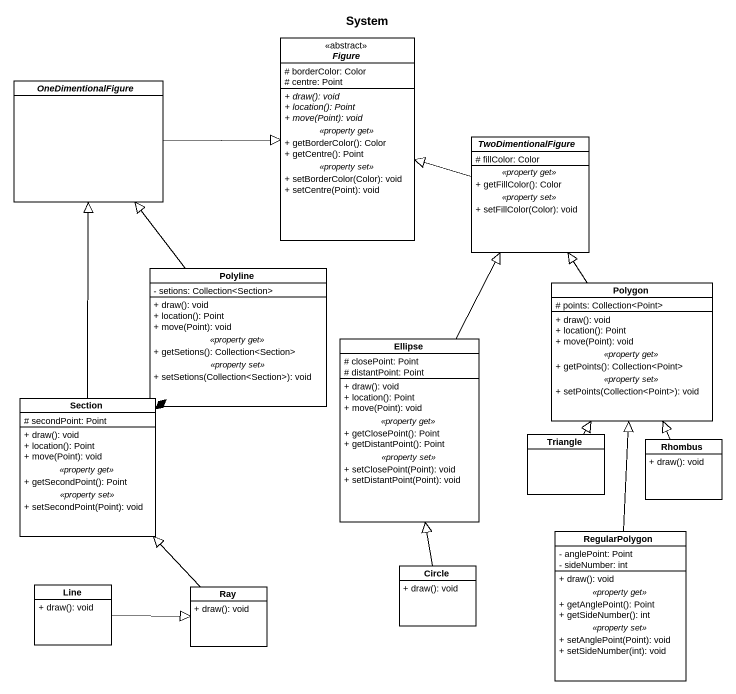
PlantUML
@startuml
title System
hide circle
hide empty members
skinparam classAttributeIconSize 0
abstract class Figure <<abstract>> {
  # borderColor: Color
  # centre: Point
  --
  {abstract} + draw(): void
  {abstract} + location(): Point
  {abstract} + move(Point): void
  .. <<property get>> ..
  + getBorderColor(): Color
  + getCentre(): Point
  .. <<property set>> ..
  + setBorderColor(Color): void
  + setCentre(Point): void
}
abstract class OneDimentionalFigure
abstract class TwoDimentionalFigure {
  # fillColor: Color
  .. <<property get>> ..
  + getFillColor(): Color
  .. <<property set>> ..
  + setFillColor(Color): void
}
class Polyline {
  - setions: Collection<Section>
  --
  + draw(): void
  + location(): Point
  + move(Point): void
  .. <<property get>> ..
  + getSetions(): Collection<Section>
  .. <<property set>> ..
  + setSetions(Collection<Section>): void
}
class Polygon {
  # points: Collection<Point>
  --
  + draw(): void
  + location(): Point
  + move(Point): void
  .. <<property get>> ..
  + getPoints(): Collection<Point>
  .. <<property set>> ..
  + setPoints(Collection<Point>): void
}
class Ellipse {
  # closePoint: Point
  # distantPoint: Point
  --
  + draw(): void
  + location(): Point
  + move(Point): void
  .. <<property get>> ..
  + getClosePoint(): Point
  + getDistantPoint(): Point
  .. <<property set>> ..
  + setClosePoint(Point): void
  + setDistantPoint(Point): void
}
class Section {
  # secondPoint: Point
  --
  + draw(): void
  + location(): Point
  + move(Point): void
  .. <<property get>> ..
  + getSecondPoint(): Point
  .. <<property set>> ..
  + setSecondPoint(Point): void
}
class Triangle
class Rhombus {
  + draw(): void
}
class RegularPolygon {
  - anglePoint: Point
  - sideNumber: int
  --
  + draw(): void
  .. <<property get>> ..
  + getAnglePoint(): Point
  + getSideNumber(): int
  .. <<property set>> ..
  + setAnglePoint(Point): void
  + setSideNumber(int): void
}
class Line {
  + draw(): void
}
class Ray {
  + draw(): void
}
class "Circle" as Circle_ {
  + draw(): void
}
OneDimentionalFigure -right-|> Figure
TwoDimentionalFigure -left-|> Figure
Polyline -up-|> OneDimentionalFigure
Polyline --* Section
Polygon -up-|> TwoDimentionalFigure
Ellipse -up-|> TwoDimentionalFigure
Section -up-|> OneDimentionalFigure
Triangle -up-|> Polygon
Rhombus -up-|> Polygon
RegularPolygon -up-|> Polygon
Line -right-|> Ray
Ray -up-|> Section
Circle_ -up-|> Ellipse
@enduml
